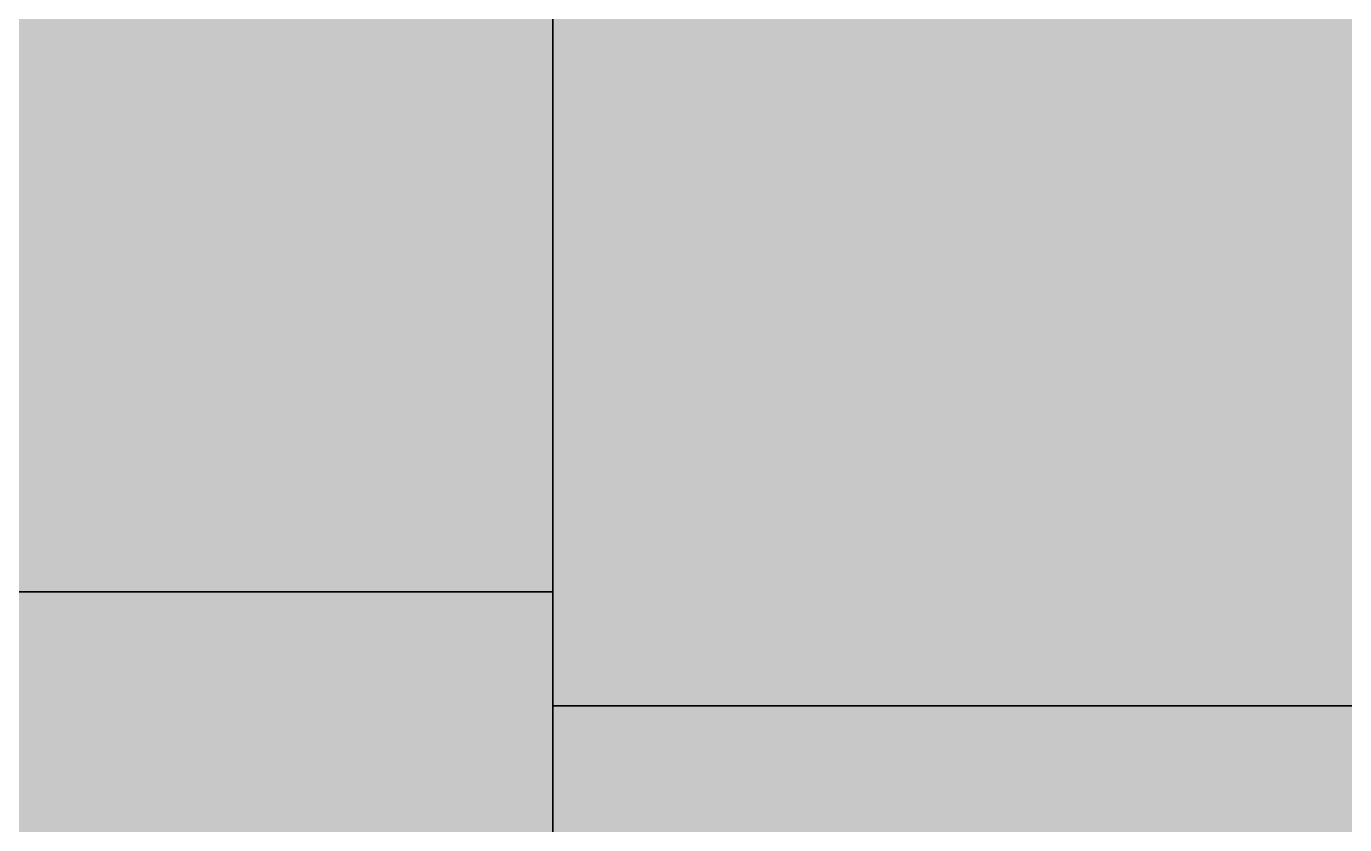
# Model space of a CAD drawing. Extents: x 8 to 21351, y 0 to 420.
# Drawn here: x 19425.7037 to 19425.7847, y 139.1485 to 139.1976 of the extents above; entities that cross this region are included whole.
import ezdxf

# ---------------------------------------------------------------- set-up
doc = ezdxf.new("R2010")
doc.units = 0

msp = doc.modelspace()

# ---------------------------------------------------------------- hatches: boundary and pattern name
at = {"true_color": 0xffffff}
for points in [[(19422.886079, 139.291842), (19422.886079, 139.162842), (19425.736083, 139.162842), (19425.736083, 139.291842)], [(19425.736083, 139.155842), (19425.886083, 139.155842), (19425.886083, 139.291842), (19425.736083, 139.291842)], [(19422.886079, 139.162842), (19422.886079, 139.116842), (19425.736083, 139.116842), (19425.736083, 139.162842)], [(19425.736083, 139.106842), (19425.886083, 139.106842), (19425.886083, 139.155842), (19425.736083, 139.155842)]]:
    msp.add_hatch(color=0, dxfattribs=at).paths.add_polyline_path(points)

# ---------------------------------------------------------------- linework, layer by layer
at = {"color": 7, "lineweight": 15}
for p, q in [((19425.736083, 139.155842), (19425.736083, 139.291842)), ((19425.736083, 139.106842), (19425.736083, 139.155842))]:
    msp.add_line(p, q, dxfattribs=at)
at = {"color": 0, "true_color": 0xffffff}
for points in [[(19422.886079, 139.291842), (19422.886079, 139.162842), (19425.736083, 139.162842), (19425.736083, 139.291842)], [(19425.736083, 139.155842), (19425.886083, 139.155842), (19425.886083, 139.291842), (19425.736083, 139.291842)], [(19422.886079, 139.162842), (19422.886079, 139.116842), (19425.736083, 139.116842), (19425.736083, 139.162842)], [(19425.736083, 139.106842), (19425.886083, 139.106842), (19425.886083, 139.155842), (19425.736083, 139.155842)]]:
    msp.add_lwpolyline(points, close=True, dxfattribs=at)

doc.saveas('drawing.dxf')
